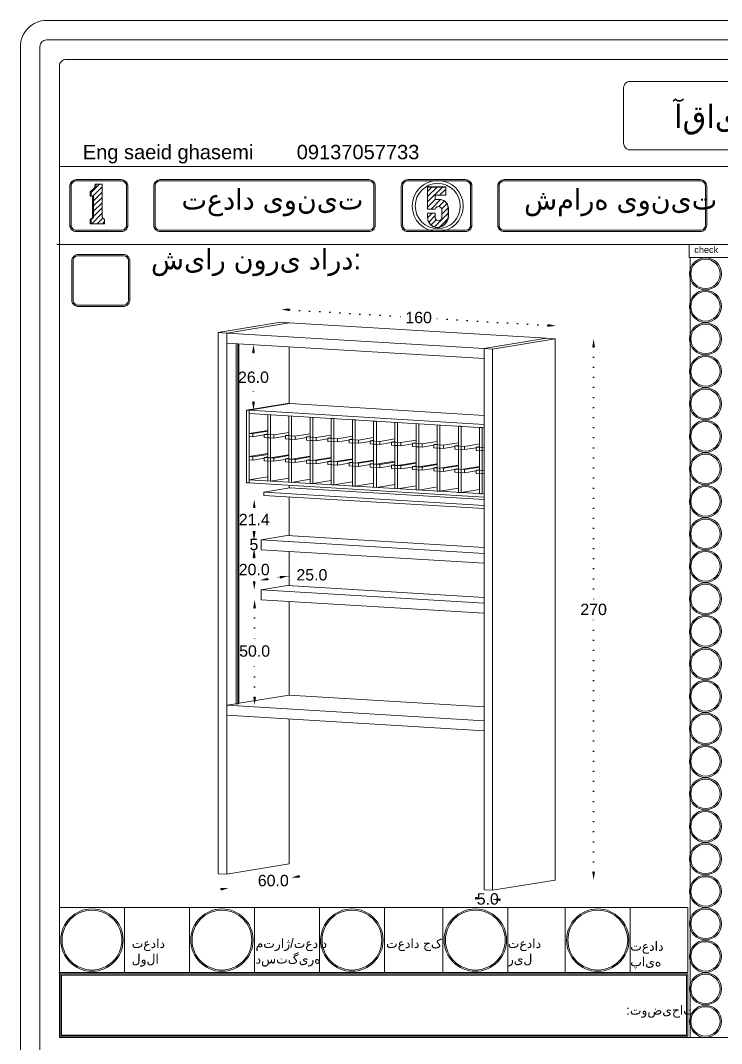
# Model space of a CAD drawing. Header units: inches. Extents: x -19 to 1866, y -551 to 977.
# Drawn here: x 1434.3 to 1650, y 469.2 to 784 of the extents above; entities that cross this region are included whole.
import ezdxf

# ---------------------------------------------------------------- set-up
doc = ezdxf.new("R2010")
doc.units = ezdxf.units.IN
doc.header["$MEASUREMENT"] = 0
doc.linetypes.add('ACAD_ISO07W100', pattern=[3, 0, -3])
doc.styles.get("Standard").update_dxf_attribs({"font": 'arial.ttf'})
doc.dimstyles.get("Standard").update_dxf_attribs({"dimtxt": 3.5, "dimasz": 2.5, "dimexe": 0.18, "dimexo": 0.0625, "dimgap": 0.09, "dimtad": 0, "dimtih": 1, "dimtoh": 1, "dimdec": 1, "dimzin": 0, "dimdsep": 46, "dimtxsty": 'Standard', "dimcen": 0.09, "dimse1": 1, "dimse2": 1, "dimadec": 0, "dimazin": 0, "dimtfac": 1, "dimtdec": 1, "dimtix": 1, "dimtofl": 0, "dimtmove": 0, "dimatfit": 3, "dimfxl": 1, "dimtolj": 1, "dimtzin": 0, "dimarcsym": 0})

# ---------------------------------------------------------------- blocks, each defined once
blk = doc.blocks.new('*D78')
at = {"color": 0, "linetype": 'ACAD_ISO07W100', "lineweight": -2, "transparency": 16777216}
for p, q in [((1610.67, 683.56), (1610.67, 604.68)), ((1610.67, 522.04), (1610.67, 600.92))]:
    blk.add_line(p, q, dxfattribs=at)
at = {"color": 0, "transparency": 16777216}
for points in [[(1610.25, 683.56), (1611.08, 683.56), (1610.67, 686.06)], [(1610.25, 522.04), (1611.08, 522.04), (1610.67, 519.54)]]:
    blk.add_solid(points, dxfattribs=at)
at = {"layer": 'Defpoints', "color": 0, "transparency": 16777216}
for p in [(1598.81, 686.06), (1610.67, 686.06), (1598.81, 519.54)]:
    blk.add_point(p, dxfattribs=at)
at = {"color": 0, "lineweight": 20, "transparency": 16777216, "insert": (1610.67, 602.8), "char_height": 3.5, "attachment_point": 5}
blk.add_mtext('\\A1;270', dxfattribs=at)
blk = doc.blocks.new('*D79')
at = {"color": 0, "linetype": 'ACAD_ISO07W100', "lineweight": -2, "transparency": 16777216}
for p, q in [((1517.08, 695), (1553.03, 692.83)), ((1596.55, 690.2), (1560.6, 692.37))]:
    blk.add_line(p, q, dxfattribs=at)
at = {"color": 0, "transparency": 16777216}
for points in [[(1517.1, 695.41), (1517.05, 694.58), (1514.58, 695.15)], [(1596.58, 690.62), (1596.53, 689.79), (1599.05, 690.05)]]:
    blk.add_solid(points, dxfattribs=at)
at = {"layer": 'Defpoints', "color": 0, "transparency": 16777216}
for p in [(1514.34, 691.15), (1599.05, 690.05), (1598.81, 686.06)]:
    blk.add_point(p, dxfattribs=at)
at = {"color": 0, "lineweight": 20, "transparency": 16777216, "insert": (1556.82, 692.6), "char_height": 3.5, "attachment_point": 5}
blk.add_mtext('\\A1;160', dxfattribs=at)
blk = doc.blocks.new('*D80')
at = {"color": 0, "linetype": 'ACAD_ISO07W100', "lineweight": -2, "transparency": 16777216}
for p, q in [((1520.14, 520.68), (1522.61, 521.09)), ((1495.98, 516.72), (1493.52, 516.32))]:
    blk.add_line(p, q, dxfattribs=at)
at = {"color": 0, "transparency": 16777216}
for points in [[(1520.07, 521.09), (1520.21, 520.27), (1517.67, 520.28)], [(1495.92, 517.13), (1496.05, 516.31), (1498.45, 517.13)]]:
    blk.add_solid(points, dxfattribs=at)
at = {"layer": 'Defpoints', "color": 0, "transparency": 16777216}
for p in [(1516.98, 524.48), (1497.76, 521.33), (1498.45, 517.13)]:
    blk.add_point(p, dxfattribs=at)
at = {"color": 0, "lineweight": 20, "transparency": 16777216, "insert": (1512.09, 519.36), "char_height": 3.5, "attachment_point": 5}
blk.add_mtext('\\A1;60.0', dxfattribs=at)
blk = doc.blocks.new('*D81')
at = {"color": 0, "linetype": 'ACAD_ISO07W100', "lineweight": -2, "transparency": 16777216}
for p, q in [((1506.12, 626.8), (1506.12, 629.3)), ((1506.12, 618.72), (1506.12, 616.22))]:
    blk.add_line(p, q, dxfattribs=at)
at = {"color": 0, "transparency": 16777216}
for points in [[(1505.7, 626.8), (1506.53, 626.8), (1506.12, 624.3)], [(1505.7, 618.72), (1506.53, 618.72), (1506.12, 621.22)]]:
    blk.add_solid(points, dxfattribs=at)
at = {"layer": 'Defpoints', "color": 0, "transparency": 16777216}
for p in [(1510.95, 624.3), (1506.12, 621.22), (1510.95, 621.22)]:
    blk.add_point(p, dxfattribs=at)
at = {"color": 0, "lineweight": 20, "transparency": 16777216, "insert": (1506.12, 622.76), "char_height": 3.5, "attachment_point": 5}
blk.add_mtext('\\A1;5', dxfattribs=at)
blk = doc.blocks.new('*D82')
at = {"color": 0, "linetype": 'ACAD_ISO07W100', "lineweight": -2, "transparency": 16777216}
for p, q in [((1506.34, 603.3), (1506.34, 591.87)), ((1506.34, 575.85), (1506.34, 588.12))]:
    blk.add_line(p, q, dxfattribs=at)
at = {"color": 0, "transparency": 16777216}
for points in [[(1505.93, 603.3), (1506.76, 603.3), (1506.34, 605.8)], [(1505.93, 575.85), (1506.76, 575.85), (1506.34, 573.35)]]:
    blk.add_solid(points, dxfattribs=at)
at = {"layer": 'Defpoints', "color": 0, "transparency": 16777216}
for p in [(1510.95, 605.8), (1506.34, 573.35), (1510.95, 573.35)]:
    blk.add_point(p, dxfattribs=at)
at = {"color": 0, "lineweight": 20, "transparency": 16777216, "insert": (1506.34, 589.99), "char_height": 3.5, "attachment_point": 5}
blk.add_mtext('\\A1;50.0', dxfattribs=at)
blk = doc.blocks.new('*D83')
at = {"color": 0, "linetype": 'ACAD_ISO07W100', "lineweight": -2, "transparency": 16777216}
for p, q in [((1506.23, 618.72), (1506.23, 616.93)), ((1506.23, 611.38), (1506.23, 613.17))]:
    blk.add_line(p, q, dxfattribs=at)
at = {"color": 0, "transparency": 16777216}
for points in [[(1505.81, 618.72), (1506.65, 618.72), (1506.23, 621.22)], [(1505.81, 611.38), (1506.65, 611.38), (1506.23, 608.88)]]:
    blk.add_solid(points, dxfattribs=at)
at = {"layer": 'Defpoints', "color": 0, "transparency": 16777216}
for p in [(1506.23, 621.22), (1510.95, 621.22), (1510.95, 608.88)]:
    blk.add_point(p, dxfattribs=at)
at = {"color": 0, "lineweight": 20, "transparency": 16777216, "insert": (1506.23, 615.05), "char_height": 3.5, "attachment_point": 5}
blk.add_mtext('\\A1;20.0', dxfattribs=at)
blk = doc.blocks.new('*D84')
at = {"color": 0, "linetype": 'ACAD_ISO07W100', "lineweight": -2, "transparency": 16777216}
for p, q in [((1506.23, 634.13), (1506.23, 632.31)), ((1506.23, 626.8), (1506.23, 628.62))]:
    blk.add_line(p, q, dxfattribs=at)
at = {"color": 0, "transparency": 16777216}
for points in [[(1505.81, 634.13), (1506.65, 634.13), (1506.23, 636.63)], [(1505.81, 626.8), (1506.65, 626.8), (1506.23, 624.3)]]:
    blk.add_solid(points, dxfattribs=at)
at = {"layer": 'Defpoints', "color": 0, "transparency": 16777216}
for p in [(1506.23, 636.63), (1510.95, 636.63), (1510.95, 624.3)]:
    blk.add_point(p, dxfattribs=at)
at = {"color": 0, "lineweight": 20, "transparency": 16777216, "insert": (1506.23, 630.47), "char_height": 3.5, "attachment_point": 5}
blk.add_mtext('\\A1;21.4', dxfattribs=at)
blk = doc.blocks.new('*D86')
at = {"color": 0, "linetype": 'ACAD_ISO07W100', "lineweight": -2, "transparency": 16777216}
for p, q in [((1510.38, 612.13), (1514.08, 612.67)), ((1516.55, 613.04), (1519.31, 613.44))]:
    blk.add_line(p, q, dxfattribs=at)
at = {"color": 0, "transparency": 16777216}
for points in [[(1510.32, 612.54), (1510.44, 611.71), (1507.9, 611.76)], [(1514.02, 613.08), (1514.14, 612.26), (1516.55, 613.04)]]:
    blk.add_solid(points, dxfattribs=at)
at = {"layer": 'Defpoints', "color": 0, "transparency": 16777216}
for p in [(1507.9, 611.76), (1508.33, 608.84), (1516.98, 610.11)]:
    blk.add_point(p, dxfattribs=at)
at = {"color": 0, "lineweight": 20, "transparency": 16777216, "insert": (1523.97, 613.44), "char_height": 3.5, "attachment_point": 5}
blk.add_mtext('\\A1;25.0', dxfattribs=at)
blk = doc.blocks.new('*D94')
at = {"color": 0, "linetype": 'ACAD_ISO07W100', "lineweight": -2, "transparency": 16777216}
for p, q in [((1574.29, 513.94), (1571.79, 514.09)), ((1581.92, 513.47), (1584.41, 513.32))]:
    blk.add_line(p, q, dxfattribs=at)
at = {"color": 0, "transparency": 16777216}
for points in [[(1574.31, 514.35), (1574.26, 513.52), (1576.78, 513.78)], [(1581.94, 513.89), (1581.89, 513.06), (1579.42, 513.63)]]:
    blk.add_solid(points, dxfattribs=at)
at = {"layer": 'Defpoints', "color": 0, "transparency": 16777216}
for p in [(1576.95, 516.55), (1579.59, 516.39), (1579.42, 513.63)]:
    blk.add_point(p, dxfattribs=at)
at = {"color": 0, "lineweight": 20, "transparency": 16777216, "insert": (1578.1, 513.7), "char_height": 3.5, "attachment_point": 5}
blk.add_mtext('\\A1;5.0', dxfattribs=at)
blk = doc.blocks.new('*D96')
at = {"color": 0, "linetype": 'ACAD_ISO07W100', "lineweight": -2, "transparency": 16777216}
for p, q in [((1505.99, 681.83), (1505.99, 676.11)), ((1505.99, 666.63), (1505.99, 672.35))]:
    blk.add_line(p, q, dxfattribs=at)
at = {"color": 0, "transparency": 16777216}
for points in [[(1505.58, 681.83), (1506.41, 681.83), (1505.99, 684.33)], [(1505.58, 666.63), (1506.41, 666.63), (1505.99, 664.13)]]:
    blk.add_solid(points, dxfattribs=at)
at = {"layer": 'Defpoints', "color": 0, "transparency": 16777216}
for p in [(1505.07, 684.33), (1505.99, 684.33), (1503.85, 664.13)]:
    blk.add_point(p, dxfattribs=at)
at = {"color": 0, "lineweight": 20, "transparency": 16777216, "insert": (1505.99, 674.23), "char_height": 3.5, "attachment_point": 5}
blk.add_mtext('\\A1;26.0', dxfattribs=at)

msp = doc.modelspace()

# ---------------------------------------------------------------- hatches: boundary and pattern name
at = {"lineweight": 20}
h = msp.add_hatch(dxfattribs=at)
h.set_pattern_fill('ANSI31', color=256, scale=9.218651)
h.set_pattern_definition([(45, (710.2183, 1272.6543), (-0.8148213, 0.8148213), [])])
h.paths.add_polyline_path([(1459.98, 722.9), (1459.89, 722.95), (1459.81, 723), (1459.73, 723.06), (1459.66, 723.13), (1459.6, 723.21), (1459.55, 723.3), (1459.51, 723.39), (1459.48, 723.49), (1459.46, 723.59), (1459.46, 723.69), (1459.46, 733.61), (1457.59, 733.61), (1457.57, 733.38), (1457.52, 733.15), (1457.45, 732.93), (1457.37, 732.71), (1457.26, 732.5), (1457.14, 732.3), (1457, 732.12), (1456.84, 731.94), (1456.67, 731.78), (1456.49, 731.63), (1456.3, 731.51), (1456.09, 731.39), (1456.09, 729.99), (1456.5, 729.99), (1456.81, 729.97), (1456.81, 723.73), (1456.79, 723.63), (1456.77, 723.53), (1456.74, 723.44), (1456.69, 723.35), (1456.64, 723.27), (1456.58, 723.2), (1456.52, 723.13), (1456.44, 723.06), (1456.36, 723.01), (1456.27, 722.96), (1456.18, 722.93), (1456.09, 722.9), (1456.09, 721.47), (1460.18, 721.47), (1460.18, 722.85), (1460.08, 722.87)])
h = msp.add_hatch(dxfattribs=at)
h.set_pattern_fill('ANSI31', color=256, scale=9.218651)
h.set_pattern_definition([(45, (884.7341, 1272.3212), (-0.8148213, 0.8148213), [])])
h.paths.add_polyline_path([(1565.28, 727.93), (1565.04, 728.18), (1564.78, 728.41), (1564.5, 728.59), (1564.19, 728.75), (1563.92, 728.84), (1563.61, 728.9), (1563.24, 728.93), (1561.88, 728.93), (1561.88, 730.24), (1565.17, 730.24), (1565.17, 732.76), (1559.57, 732.76), (1559.57, 726.01), (1561.88, 726.01), (1561.97, 726.21), (1562.1, 726.39), (1562.27, 726.54), (1562.46, 726.65), (1562.67, 726.72), (1562.91, 726.74), (1563.15, 726.72), (1563.37, 726.65), (1563.56, 726.54), (1563.72, 726.39), (1563.85, 726.21), (1563.95, 726), (1563.95, 723.42), (1563.91, 723.16), (1563.81, 722.91), (1563.65, 722.7), (1563.44, 722.54), (1563.19, 722.44), (1562.93, 722.41), (1562.67, 722.44), (1562.42, 722.54), (1562.19, 722.72), (1562.02, 722.95), (1561.92, 723.19), (1561.88, 723.45), (1561.88, 724.71), (1559.57, 724.71), (1559.57, 723.42), (1559.6, 723), (1559.68, 722.59), (1559.8, 722.24), (1559.99, 721.87), (1560.22, 721.53), (1560.5, 721.22), (1560.82, 720.96), (1561.16, 720.73), (1561.54, 720.56), (1561.93, 720.44), (1562.34, 720.37), (1562.76, 720.35), (1563.14, 720.43), (1563.52, 720.54), (1563.88, 720.7), (1564.23, 720.89), (1564.55, 721.12), (1564.84, 721.38), (1565.11, 721.67), (1565.34, 721.99), (1565.54, 722.33), (1565.7, 722.69), (1565.82, 723.07), (1565.9, 723.45), (1565.9, 726.01), (1565.9, 726.35), (1565.85, 726.69), (1565.77, 727.03), (1565.64, 727.35), (1565.48, 727.65)])

# ---------------------------------------------------------------- linework, layer by layer
for p, q in [((1446.28, 471.06), (1446.28, 770.02)), ((1854.28, 739.06), (1446.28, 739.06)), ((1446.28, 560.07), (1446.28, 739.06)), ((1465.32, 735.06), (1451.48, 735.06)), ((1541.48, 735.06), (1477.32, 735.06)), ((1571.19, 735.06), (1553.48, 735.06)), ((1643.48, 735.06), (1583.19, 735.06)), ((1449.48, 721.06), (1449.48, 733.06)), ((1456.09, 731.39), (1456.09, 729.99)), ((1467.32, 733.06), (1467.32, 721.06)), ((1475.32, 721.06), (1475.32, 733.06)), ((1543.48, 721.06), (1543.48, 733.06)), ((1551.48, 733.06), (1551.48, 721.06)), ((1565.17, 732.76), (1565.17, 730.24)), ((1573.19, 721.06), (1573.19, 733.06)), ((1581.19, 721.06), (1581.19, 733.06)), ((1645.48, 733.06), (1645.48, 721.06)), ((1561.92, 730.24), (1561.92, 728.95)), ((1559.57, 726.01), (1561.88, 726.01)), ((1562.93, 726.74), (1563.15, 726.72)), ((1563.15, 726.72), (1563.37, 726.65)), ((1563.37, 726.65), (1563.56, 726.54)), ((1563.56, 726.54), (1563.72, 726.39)), ((1563.72, 726.39), (1563.85, 726.21)), ((1563.85, 726.21), (1563.95, 726)), ((1563.95, 726), (1563.95, 723.42)), ((1456.09, 721.47), (1460.18, 721.47)), ((1562.42, 722.54), (1562.21, 722.7)), ((1562.67, 722.44), (1562.42, 722.54)), ((1562.93, 722.41), (1562.67, 722.44)), ((1563.19, 722.44), (1562.93, 722.41)), ((1563.44, 722.54), (1563.19, 722.44)), ((1563.65, 722.7), (1563.44, 722.54)), ((1563.81, 722.91), (1563.65, 722.7)), ((1563.91, 723.16), (1563.81, 722.91)), ((1563.95, 723.42), (1563.91, 723.16)), ((1451.48, 719.06), (1465.32, 719.06)), ((1541.48, 719.06), (1477.32, 719.06)), ((1553.48, 719.06), (1571.19, 719.06)), ((1643.48, 719.06), (1583.19, 719.06)), ((1445.48, 715.06), (1853.48, 715.06)), ((1640.08, 715.06), (1640.08, 711.06)), ((1640.08, 711.06), (1854.08, 711.06)), ((1640.35, 471.06), (1640.35, 711.06)), ((1446.28, 511.06), (1639.66, 511.06)), ((1466.28, 511.06), (1466.28, 491.06)), ((1486.28, 511.06), (1486.28, 491.06)), ((1506.28, 511.06), (1506.28, 491.06)), ((1526.28, 511.06), (1526.28, 491.06)), ((1546.28, 511.06), (1546.28, 491.06)), ((1564.27, 511.06), (1564.27, 491.06)), ((1584.27, 511.06), (1584.27, 491.06)), ((1601.95, 511.06), (1601.95, 491.06)), ((1621.95, 511.06), (1621.95, 491.06)), ((1639.66, 511.06), (1639.66, 491.06)), ((1446.08, 491.06), (1639.47, 491.06)), ((1446.28, 491.06), (1639.66, 491.06)), ((1639.48, 471.06), (1751.48, 471.06)), ((1639.48, 471.06), (1853.48, 471.06)), ((1640.08, 471.06), (1752.08, 471.06))]:
    msp.add_line(p, q, dxfattribs=at)
at = {"linetype": 'Continuous', "lineweight": 20, "extrusion": (2.22045e-16, 0.995044, 0.099433)}
for p, q in [((1514.34, 691.15), (1495.12, 688)), ((1497.76, 687.85), (1516.98, 690.99)), ((1516.98, 690.99), (1497.76, 687.85)), ((1514.34, 691.15), (1516.98, 690.99)), ((1596.17, 686.22), (1516.98, 690.99)), ((1497.76, 687.85), (1495.12, 688)), ((1495.12, 688), (1495.12, 521.49)), ((1497.76, 684.77), (1497.76, 687.85)), ((1576.95, 683.07), (1497.76, 687.85)), ((1497.76, 521.33), (1497.76, 687.85)), ((1576.95, 679.99), (1497.76, 684.77)), ((1500.65, 684.6), (1500.65, 573.78)), ((1501.17, 684.57), (1501.17, 573.75)), ((1501.49, 684.55), (1501.49, 573.81)), ((1516.98, 683.61), (1516.98, 666.14)), ((1596.17, 686.22), (1576.95, 683.07)), ((1596.17, 686.22), (1576.95, 683.07)), ((1598.81, 686.06), (1579.59, 682.91)), ((1596.17, 686.22), (1598.81, 686.06)), ((1598.81, 686.06), (1598.81, 519.54)), ((1576.95, 683.07), (1576.95, 679.99)), ((1579.59, 682.91), (1576.95, 683.07)), ((1576.95, 683.07), (1576.95, 516.55)), ((1579.59, 516.39), (1579.59, 682.91)), ((1516.34, 666.17), (1503.85, 664.13)), ((1517.19, 666.12), (1504.69, 664.08)), ((1504.69, 664.08), (1517.19, 666.12)), ((1517.19, 666.12), (1516.34, 666.17)), ((1576.95, 662.52), (1517.19, 666.12)), ((1503.85, 664.13), (1504.69, 664.08)), ((1503.85, 664.13), (1503.85, 641.76)), ((1504.69, 664.08), (1504.69, 663.09)), ((1504.69, 664.08), (1576.95, 659.72)), ((1504.69, 641.71), (1504.69, 664.08)), ((1576.95, 658.73), (1504.69, 663.09)), ((1511.21, 662.7), (1510.37, 662.75)), ((1510.37, 662.75), (1510.37, 649.48)), ((1511.21, 649.43), (1511.21, 662.7)), ((1517.73, 662.31), (1516.89, 662.36)), ((1516.89, 662.36), (1516.89, 649.09)), ((1517.73, 649.03), (1517.73, 662.31)), ((1524.25, 661.91), (1523.41, 661.96)), ((1523.41, 661.96), (1523.41, 648.69)), ((1524.25, 648.64), (1524.25, 661.91)), ((1530.77, 661.52), (1529.93, 661.57)), ((1529.93, 661.57), (1529.93, 648.3)), ((1530.77, 648.25), (1530.77, 661.52)), ((1537.29, 661.13), (1536.45, 661.18)), ((1536.45, 661.18), (1536.45, 647.91)), ((1537.29, 647.85), (1537.29, 661.13)), ((1543.81, 660.73), (1542.97, 660.78)), ((1542.97, 660.78), (1542.97, 647.51)), ((1543.81, 647.46), (1543.81, 660.73)), ((1550.33, 660.34), (1549.49, 660.39)), ((1549.49, 660.39), (1549.49, 647.12)), ((1550.33, 647.07), (1550.33, 660.34)), ((1556.85, 659.95), (1556.01, 660)), ((1556.01, 660), (1556.01, 646.73)), ((1556.85, 646.67), (1556.85, 659.95)), ((1563.37, 659.55), (1562.53, 659.6)), ((1562.53, 659.6), (1562.53, 646.33)), ((1563.37, 646.28), (1563.37, 659.55)), ((1569.89, 659.16), (1569.05, 659.21)), ((1569.05, 659.21), (1569.05, 645.94)), ((1569.89, 645.89), (1569.89, 659.16)), ((1576.41, 658.77), (1575.57, 658.82)), ((1575.57, 658.82), (1575.57, 645.54)), ((1576.41, 645.49), (1576.41, 658.77)), ((1510.37, 657.88), (1504.69, 656.95)), ((1504.69, 656.95), (1505.75, 656.89)), ((1504.69, 656.95), (1504.69, 655.97)), ((1505.75, 655.9), (1504.69, 655.97)), ((1505.75, 656.89), (1510.37, 657.64)), ((1505.75, 655.9), (1505.75, 656.89)), ((1509.31, 656.49), (1505.75, 655.9)), ((1510.37, 656.84), (1509.31, 656.67)), ((1509.31, 656.67), (1512.28, 656.49)), ((1509.31, 656.67), (1509.31, 655.69)), ((1512.28, 655.51), (1509.31, 655.69)), ((1511.21, 655.57), (1510.37, 655.62)), ((1510.37, 655.62), (1510.37, 642.35)), ((1511.21, 642.3), (1511.21, 655.57)), ((1512.28, 656.49), (1516.89, 657.25)), ((1512.28, 655.51), (1512.28, 656.49)), ((1515.83, 656.09), (1512.28, 655.51)), ((1516.89, 656.45), (1515.83, 656.28)), ((1515.83, 656.28), (1518.8, 656.1)), ((1515.83, 656.28), (1515.83, 655.29)), ((1518.8, 655.11), (1515.83, 655.29)), ((1517.73, 655.18), (1516.89, 655.23)), ((1516.89, 655.23), (1516.89, 641.96)), ((1517.73, 641.91), (1517.73, 655.18)), ((1518.8, 656.1), (1523.41, 656.85)), ((1518.8, 655.11), (1518.8, 656.1)), ((1522.35, 655.7), (1518.8, 655.11)), ((1523.41, 656.06), (1522.35, 655.88)), ((1522.35, 655.88), (1525.32, 655.7)), ((1522.35, 655.88), (1522.35, 654.9)), ((1525.32, 654.72), (1522.35, 654.9)), ((1524.25, 654.79), (1523.41, 654.84)), ((1523.41, 654.84), (1523.41, 641.56)), ((1524.25, 641.51), (1524.25, 654.79)), ((1525.32, 655.7), (1529.93, 656.46)), ((1525.32, 654.72), (1525.32, 655.7)), ((1528.87, 655.3), (1525.32, 654.72)), ((1529.93, 655.66), (1528.87, 655.49)), ((1528.87, 655.49), (1531.84, 655.31)), ((1528.87, 655.49), (1528.87, 654.51)), ((1531.84, 655.31), (1536.45, 656.07)), ((1531.84, 654.33), (1531.84, 655.31)), ((1535.39, 654.91), (1531.84, 654.33)), ((1536.45, 655.27), (1535.39, 655.1)), ((1535.39, 655.1), (1538.35, 654.92)), ((1535.39, 655.1), (1535.39, 654.11)), ((1538.35, 654.92), (1542.97, 655.67)), ((1538.35, 653.93), (1538.35, 654.92)), ((1542.97, 654.88), (1541.91, 654.7)), ((1544.87, 654.52), (1549.49, 655.28)), ((1551.39, 654.13), (1556.01, 654.89)), ((1531.84, 654.33), (1528.87, 654.51)), ((1530.77, 654.39), (1529.93, 654.44)), ((1529.93, 654.44), (1529.93, 641.17)), ((1530.77, 641.12), (1530.77, 654.39)), ((1538.35, 653.93), (1535.39, 654.11)), ((1537.29, 654), (1536.45, 654.05)), ((1536.45, 654.05), (1536.45, 640.78)), ((1537.29, 640.73), (1537.29, 654)), ((1541.91, 654.52), (1538.35, 653.93)), ((1541.91, 654.7), (1544.87, 654.52)), ((1541.91, 654.7), (1541.91, 653.72)), ((1544.87, 653.54), (1541.91, 653.72)), ((1543.81, 653.61), (1542.97, 653.66)), ((1542.97, 653.66), (1542.97, 640.38)), ((1543.81, 640.33), (1543.81, 653.61)), ((1544.87, 653.54), (1544.87, 654.52)), ((1548.43, 654.12), (1544.87, 653.54)), ((1549.49, 654.48), (1548.43, 654.31)), ((1548.43, 654.31), (1551.39, 654.13)), ((1548.43, 654.31), (1548.43, 653.33)), ((1551.39, 653.15), (1548.43, 653.33)), ((1550.33, 653.21), (1549.49, 653.26)), ((1549.49, 653.26), (1549.49, 639.99)), ((1550.33, 639.94), (1550.33, 653.21)), ((1551.39, 653.15), (1551.39, 654.13)), ((1554.95, 653.73), (1551.39, 653.15)), ((1556.01, 654.09), (1554.95, 653.92)), ((1554.95, 653.92), (1557.91, 653.74)), ((1554.95, 653.92), (1554.95, 652.93)), ((1557.91, 652.75), (1554.95, 652.93)), ((1556.85, 652.82), (1556.01, 652.87)), ((1556.01, 652.87), (1556.01, 639.6)), ((1556.85, 639.55), (1556.85, 652.82)), ((1557.91, 653.74), (1562.53, 654.49)), ((1557.91, 652.75), (1557.91, 653.74)), ((1561.47, 653.34), (1557.91, 652.75)), ((1562.53, 653.7), (1561.47, 653.52)), ((1561.47, 653.52), (1564.43, 653.34)), ((1561.47, 653.52), (1561.47, 652.54)), ((1564.43, 652.36), (1561.47, 652.54)), ((1563.37, 652.43), (1562.53, 652.48)), ((1562.53, 652.48), (1562.53, 639.2)), ((1563.37, 639.15), (1563.37, 652.43)), ((1564.43, 653.34), (1569.05, 654.1)), ((1564.43, 652.36), (1564.43, 653.34)), ((1567.99, 652.94), (1564.43, 652.36)), ((1569.05, 653.3), (1567.99, 653.13)), ((1567.99, 653.13), (1570.95, 652.95)), ((1567.99, 653.13), (1567.99, 652.15)), ((1570.95, 651.97), (1567.99, 652.15)), ((1569.89, 652.03), (1569.05, 652.08)), ((1569.05, 652.08), (1569.05, 638.81)), ((1569.89, 638.76), (1569.89, 652.03)), ((1570.95, 652.95), (1575.57, 653.71)), ((1570.95, 651.97), (1570.95, 652.95)), ((1574.51, 652.55), (1570.95, 651.97)), ((1575.57, 652.91), (1574.51, 652.74)), ((1574.51, 652.74), (1576.95, 652.59)), ((1574.51, 652.74), (1574.51, 651.75)), ((1576.95, 651.61), (1574.51, 651.75)), ((1576.41, 651.64), (1575.57, 651.69)), ((1575.57, 651.69), (1575.57, 638.42)), ((1576.41, 638.37), (1576.41, 651.64)), ((1510.37, 650.75), (1504.69, 649.82)), ((1504.69, 649.82), (1505.75, 649.76)), ((1504.69, 649.82), (1504.69, 648.84)), ((1505.75, 648.77), (1504.69, 648.84)), ((1505.75, 649.76), (1510.37, 650.51)), ((1505.75, 648.77), (1505.75, 649.76)), ((1509.31, 649.36), (1505.75, 648.77)), ((1510.37, 649.72), (1509.31, 649.54)), ((1509.31, 649.54), (1512.28, 649.36)), ((1509.31, 649.54), (1509.31, 648.56)), ((1512.28, 648.38), (1509.31, 648.56)), ((1510.37, 649.48), (1511.21, 649.43)), ((1516.89, 650.36), (1511.21, 649.43)), ((1512.28, 649.36), (1516.89, 650.12)), ((1512.28, 648.38), (1512.28, 649.36)), ((1515.83, 648.96), (1512.28, 648.38)), ((1516.89, 649.32), (1515.83, 649.15)), ((1515.83, 649.15), (1518.8, 648.97)), ((1515.83, 649.15), (1515.83, 648.17)), ((1516.89, 649.09), (1517.73, 649.03)), ((1523.41, 649.96), (1517.73, 649.03)), ((1518.8, 648.97), (1523.41, 649.73)), ((1518.8, 647.99), (1518.8, 648.97)), ((1522.35, 648.57), (1518.8, 647.99)), ((1523.41, 648.93), (1522.35, 648.76)), ((1522.35, 648.76), (1525.32, 648.58)), ((1522.35, 648.76), (1522.35, 647.77)), ((1523.41, 648.69), (1524.25, 648.64)), ((1529.93, 649.57), (1524.25, 648.64)), ((1525.32, 648.58), (1529.93, 649.33)), ((1525.32, 647.59), (1525.32, 648.58)), ((1529.93, 648.54), (1528.87, 648.36)), ((1536.45, 649.18), (1530.77, 648.25)), ((1531.84, 648.18), (1536.45, 648.94)), ((1542.97, 648.78), (1537.29, 647.85)), ((1538.35, 647.79), (1542.97, 648.55)), ((1518.8, 647.99), (1515.83, 648.17)), ((1525.32, 647.59), (1522.35, 647.77)), ((1528.87, 648.18), (1525.32, 647.59)), ((1528.87, 648.36), (1531.84, 648.18)), ((1528.87, 648.36), (1528.87, 647.38)), ((1531.84, 647.2), (1528.87, 647.38)), ((1529.93, 648.3), (1530.77, 648.25)), ((1531.84, 647.2), (1531.84, 648.18)), ((1535.39, 647.78), (1531.84, 647.2)), ((1536.45, 648.14), (1535.39, 647.97)), ((1535.39, 647.97), (1538.35, 647.79)), ((1535.39, 647.97), (1535.39, 646.99)), ((1538.35, 646.81), (1535.39, 646.99)), ((1536.45, 647.91), (1537.29, 647.85)), ((1538.35, 646.81), (1538.35, 647.79)), ((1541.91, 647.39), (1538.35, 646.81)), ((1542.97, 647.75), (1541.91, 647.58)), ((1541.91, 647.58), (1544.87, 647.4)), ((1541.91, 647.58), (1541.91, 646.59)), ((1544.87, 646.41), (1541.91, 646.59)), ((1542.97, 647.51), (1543.81, 647.46)), ((1549.49, 648.39), (1543.81, 647.46)), ((1544.87, 647.4), (1549.49, 648.15)), ((1544.87, 646.41), (1544.87, 647.4)), ((1548.43, 647), (1544.87, 646.41)), ((1549.49, 647.36), (1548.43, 647.18)), ((1548.43, 647.18), (1551.39, 647)), ((1548.43, 647.18), (1548.43, 646.2)), ((1551.39, 646.02), (1548.43, 646.2)), ((1549.49, 647.12), (1550.33, 647.07)), ((1556.01, 648), (1550.33, 647.07)), ((1551.39, 647), (1556.01, 647.76)), ((1551.39, 646.02), (1551.39, 647)), ((1554.95, 646.6), (1551.39, 646.02)), ((1556.01, 646.96), (1554.95, 646.79)), ((1554.95, 646.79), (1557.91, 646.61)), ((1554.95, 646.79), (1554.95, 645.81)), ((1557.91, 645.63), (1554.95, 645.81)), ((1556.01, 646.73), (1556.85, 646.67)), ((1562.53, 647.6), (1556.85, 646.67)), ((1557.91, 646.61), (1562.53, 647.37)), ((1557.91, 645.63), (1557.91, 646.61)), ((1561.47, 646.21), (1557.91, 645.63)), ((1562.53, 646.57), (1561.47, 646.4)), ((1561.47, 646.4), (1564.43, 646.22)), ((1561.47, 646.4), (1561.47, 645.41)), ((1564.43, 645.23), (1561.47, 645.41)), ((1562.53, 646.33), (1563.37, 646.28)), ((1569.05, 647.21), (1563.37, 646.28)), ((1564.43, 646.22), (1569.05, 646.97)), ((1564.43, 645.23), (1564.43, 646.22)), ((1567.99, 645.82), (1564.43, 645.23)), ((1569.05, 646.18), (1567.99, 646)), ((1567.99, 646), (1570.95, 645.82)), ((1567.99, 646), (1567.99, 645.02)), ((1569.05, 645.94), (1569.89, 645.89)), ((1575.57, 646.82), (1569.89, 645.89)), ((1570.95, 645.82), (1575.57, 646.58)), ((1570.95, 644.84), (1570.95, 645.82)), ((1574.51, 645.42), (1570.95, 644.84)), ((1575.57, 645.78), (1574.51, 645.61)), ((1574.51, 645.61), (1576.95, 645.46)), ((1574.51, 645.61), (1574.51, 644.63)), ((1575.57, 645.54), (1576.41, 645.49)), ((1576.95, 645.58), (1576.41, 645.49)), ((1510.37, 643.62), (1504.69, 642.69)), ((1504.69, 642.69), (1504.69, 641.71)), ((1504.69, 642.69), (1576.95, 638.33)), ((1510.37, 642.35), (1511.21, 642.3)), ((1516.89, 643.23), (1511.21, 642.3)), ((1523.41, 642.84), (1517.73, 641.91)), ((1529.93, 642.44), (1524.25, 641.51)), ((1570.95, 644.84), (1567.99, 645.02)), ((1576.95, 644.48), (1574.51, 644.63)), ((1503.85, 641.76), (1504.69, 641.71)), ((1576.95, 637.35), (1504.69, 641.71)), ((1517.19, 640.19), (1509.18, 638.88)), ((1516.89, 641.96), (1517.73, 641.91)), ((1516.98, 640.97), (1516.98, 640.16)), ((1576.95, 636.58), (1517.19, 640.19)), ((1523.41, 641.56), (1524.25, 641.51)), ((1529.93, 641.17), (1530.77, 641.12)), ((1536.45, 642.05), (1530.77, 641.12)), ((1536.45, 640.78), (1537.29, 640.73)), ((1542.97, 641.66), (1537.29, 640.73)), ((1542.97, 640.38), (1543.81, 640.33)), ((1549.49, 641.26), (1543.81, 640.33)), ((1549.49, 639.99), (1550.33, 639.94)), ((1556.01, 640.87), (1550.33, 639.94)), ((1556.01, 639.6), (1556.85, 639.55)), ((1562.53, 640.48), (1556.85, 639.55)), ((1562.53, 639.2), (1563.37, 639.15)), ((1569.05, 640.08), (1563.37, 639.15)), ((1575.57, 639.69), (1569.89, 638.76)), ((1509.18, 638.88), (1576.95, 634.79)), ((1509.18, 637.9), (1509.18, 638.88)), ((1576.95, 633.81), (1509.18, 637.9)), ((1516.98, 637.42), (1516.98, 625.47)), ((1569.05, 638.81), (1569.89, 638.76)), ((1575.57, 638.42), (1576.41, 638.37)), ((1576.95, 638.45), (1576.41, 638.37)), ((1508.33, 624.2), (1516.34, 625.51)), ((1576.95, 620.06), (1508.33, 624.2)), ((1508.33, 624.2), (1508.33, 621.13)), ((1576.95, 621.86), (1516.34, 625.51)), ((1508.33, 621.13), (1576.95, 616.99)), ((1516.98, 620.61), (1516.98, 610.11)), ((1508.33, 608.84), (1516.34, 610.15)), ((1576.95, 604.7), (1508.33, 608.84)), ((1508.33, 608.84), (1508.33, 605.77)), ((1576.95, 606.49), (1516.34, 610.15)), ((1508.33, 605.77), (1576.95, 601.63)), ((1516.98, 605.24), (1516.98, 576.46)), ((1516.98, 576.46), (1501.49, 573.92)), ((1576.95, 572.84), (1516.98, 576.46)), ((1500.65, 573.78), (1497.76, 573.31)), ((1576.95, 568.53), (1497.76, 573.31)), ((1497.76, 573.31), (1497.76, 570.24)), ((1501.17, 573.75), (1500.65, 573.78)), ((1501.49, 573.81), (1501.17, 573.75)), ((1497.76, 570.24), (1576.95, 565.46)), ((1516.98, 569.08), (1516.98, 524.48)), ((1576.95, 565.46), (1576.95, 568.53)), ((1497.76, 521.33), (1516.98, 524.48)), ((1495.12, 521.49), (1497.76, 521.33)), ((1579.59, 516.39), (1598.81, 519.54)), ((1576.95, 516.55), (1579.59, 516.39))]:
    msp.add_line(p, q, dxfattribs=at)
at = {"linetype": 'Continuous', "lineweight": 20, "extrusion": (1.11022e-16, 0.963629, 0.267244)}
msp.add_line((1598.81, 519.54), (1598.81, 686.06), dxfattribs=at)
at = {"lineweight": 20}
for points in [[(1442.28, 178.02), (1858.28, 178.02, 0.414214), (1866.28, 186.02), (1866.28, 776.02, 0.414214), (1858.28, 784.02), (1442.28, 784.02, 0.414214), (1434.28, 776.02), (1434.28, 186.02, 0.414214)], [(1442.28, 184.02), (1858.28, 184.02, 0.414214), (1860.28, 186.02), (1860.28, 776.02, 0.414214), (1858.28, 778.02), (1442.28, 778.02, 0.414214), (1440.28, 776.02), (1440.28, 186.02, 0.414214)], [(1725.13, 763.27, 0.414214), (1723.13, 765.27), (1621.89, 765.27, 0.414214), (1619.89, 763.27), (1619.89, 746.23, 0.414214), (1621.89, 744.23), (1723.13, 744.23, 0.414214), (1725.13, 746.23)], [(1467.32, 733.06, 0.414214), (1465.32, 735.06), (1451.48, 735.06, 0.414214), (1449.48, 733.06), (1449.48, 721.06, 0.414214), (1451.48, 719.06), (1465.32, 719.06, 0.414214), (1467.32, 721.06)], [(1466.92, 733.06, 0.414214), (1465.32, 734.66), (1451.48, 734.66, 0.414214), (1449.88, 733.06), (1449.88, 721.06, 0.414214), (1451.48, 719.46), (1465.32, 719.46, 0.414214), (1466.92, 721.06)], [(1543.48, 733.06, 0.414214), (1541.48, 735.06), (1477.32, 735.06, 0.414214), (1475.32, 733.06), (1475.32, 721.06, 0.414214), (1477.32, 719.06), (1541.48, 719.06, 0.414214), (1543.48, 721.06)], [(1543.08, 733.06, 0.414214), (1541.48, 734.66), (1477.32, 734.66, 0.414214), (1475.72, 733.06), (1475.72, 721.06, 0.414214), (1477.32, 719.46), (1541.48, 719.46, 0.414214), (1543.08, 721.06)], [(1573.19, 733.06, 0.414214), (1571.19, 735.06), (1553.48, 735.06, 0.414214), (1551.48, 733.06), (1551.48, 721.06, 0.414214), (1553.48, 719.06), (1571.19, 719.06, 0.414214), (1573.19, 721.06)], [(1572.79, 733.06, 0.414214), (1571.19, 734.66), (1553.48, 734.66, 0.414214), (1551.88, 733.06), (1551.88, 721.06, 0.414214), (1553.48, 719.46), (1571.19, 719.46, 0.414214), (1572.79, 721.06)], [(1645.48, 733.06, 0.414214), (1643.48, 735.06), (1583.19, 735.06, 0.414214), (1581.19, 733.06), (1581.19, 721.06, 0.414214), (1583.19, 719.06), (1643.48, 719.06, 0.414214), (1645.48, 721.06)], [(1645.08, 733.06, 0.414214), (1643.48, 734.66), (1583.19, 734.66, 0.414214), (1581.59, 733.06), (1581.59, 721.06, 0.414214), (1583.19, 719.46), (1643.48, 719.46, 0.414214), (1645.08, 721.06)], [(1467.93, 710.02, 0.414214), (1465.93, 712.02), (1452.08, 712.02, 0.414214), (1450.08, 710.02), (1450.08, 698.02, 0.414214), (1452.08, 696.02), (1465.93, 696.02, 0.414214), (1467.93, 698.02)], [(1467.93, 710.02, 0.414214), (1465.93, 712.02), (1452.08, 712.02, 0.414214), (1450.08, 710.02), (1450.08, 698.02, 0.414214), (1452.08, 696.02), (1465.93, 696.02, 0.414214), (1467.93, 698.02)], [(1467.53, 710.02, 0.414214), (1465.93, 711.62), (1452.08, 711.62, 0.414214), (1450.48, 710.02), (1450.48, 698.02, 0.414214), (1452.08, 696.42), (1465.93, 696.42, 0.414214), (1467.53, 698.02)], [(1467.53, 710.02, 0.414214), (1465.93, 711.62), (1452.08, 711.62, 0.414214), (1450.48, 710.02), (1450.48, 698.02, 0.414214), (1452.08, 696.42), (1465.93, 696.42, 0.414214), (1467.53, 698.02)]]:
    msp.add_lwpolyline(points, format="xyb", close=True, dxfattribs=at)
for points in [[(1854.28, 572), (1854.28, 770.02, 0.414214), (1852.28, 772.02), (1448.28, 772.02, 0.414214), (1446.28, 770.02), (1446.28, 572)], [(1725.13, 763.27, 0.414214), (1723.13, 765.27), (1621.89, 765.27, 0.414214), (1619.89, 763.27), (1619.89, 746.23, 0.414214), (1621.89, 744.23), (1723.13, 744.23, 0.414214), (1725.13, 746.23), (1725.13, 763.27)]]:
    msp.add_lwpolyline(points, format="xyb", dxfattribs=at)
for points in [[(1455.78, 721.41), (1460.18, 721.41), (1460.18, 721.47), (1460.18, 722.85), (1460.08, 722.87), (1459.98, 722.9), (1459.89, 722.95), (1459.81, 723), (1459.73, 723.06), (1459.66, 723.13), (1459.6, 723.21), (1459.55, 723.3), (1459.51, 723.39), (1459.48, 723.49), (1459.46, 723.59), (1459.46, 723.69), (1459.46, 733.61), (1459.46, 733.67), (1457.29, 733.67), (1457.27, 733.44), (1457.22, 733.2), (1457.15, 732.98), (1457.06, 732.76), (1456.96, 732.55), (1456.83, 732.35), (1456.69, 732.16), (1456.54, 731.98), (1456.36, 731.82), (1456.18, 731.67), (1455.98, 731.54), (1455.78, 731.43), (1455.78, 729.99), (1456.09, 729.99), (1456.5, 729.99), (1456.5, 723.69), (1456.48, 723.59), (1456.46, 723.49), (1456.43, 723.4), (1456.38, 723.31), (1456.33, 723.23), (1456.27, 723.15), (1456.2, 723.08), (1456.13, 723.02), (1456.05, 722.96), (1455.96, 722.92), (1455.87, 722.88), (1455.78, 722.85), (1455.78, 721.41), (1456.09, 721.47), (1456.09, 722.9), (1456.18, 722.93), (1456.27, 722.96), (1456.36, 723.01), (1456.44, 723.06), (1456.52, 723.13), (1456.58, 723.2), (1456.64, 723.27), (1456.69, 723.35), (1456.74, 723.44), (1456.77, 723.53), (1456.79, 723.63), (1456.81, 723.73), (1456.81, 729.97), (1456.5, 729.99)], [(1455.78, 731.43), (1456.09, 731.39), (1456.3, 731.51), (1456.49, 731.63), (1456.67, 731.78), (1456.84, 731.94), (1457, 732.12), (1457.14, 732.3), (1457.26, 732.5), (1457.37, 732.71), (1457.45, 732.93), (1457.52, 733.15), (1457.57, 733.38), (1457.59, 733.61)], [(1457.29, 733.67), (1457.59, 733.61), (1459.46, 733.61)], [(1565.24, 732.82), (1559.57, 732.82), (1559.57, 732.76)], [(1561.92, 726), (1559.57, 726), (1559.57, 726.01), (1559.57, 732.76), (1565.17, 732.76), (1565.24, 732.82), (1565.24, 730.24), (1565.17, 730.24), (1561.92, 730.24), (1561.88, 730.21), (1561.88, 728.93), (1561.92, 728.95), (1563.29, 728.95), (1563.66, 728.93), (1563.97, 728.86), (1564.24, 728.77), (1564.56, 728.61), (1564.85, 728.42), (1565.11, 728.2), (1565.35, 727.94), (1565.55, 727.66)], [(1559.68, 722.59), (1559.8, 722.24), (1559.82, 722.2), (1560, 721.83), (1560.24, 721.48), (1560.52, 721.17), (1560.84, 720.9), (1561.19, 720.67), (1561.57, 720.5), (1561.97, 720.37), (1562.38, 720.3), (1562.8, 720.29), (1563.19, 720.37), (1563.57, 720.48), (1563.94, 720.64), (1564.28, 720.84), (1564.61, 721.07), (1564.91, 721.33), (1565.17, 721.62), (1565.41, 721.95), (1565.61, 722.29), (1565.77, 722.65), (1565.89, 723.03), (1565.97, 723.42), (1565.97, 726), (1565.97, 726.35), (1565.93, 726.69), (1565.84, 727.03), (1565.71, 727.35), (1565.55, 727.66)], [(1561.88, 728.93), (1563.24, 728.93), (1563.61, 728.9), (1563.92, 728.84), (1564.19, 728.75), (1564.5, 728.59), (1564.78, 728.41), (1565.04, 728.18), (1565.28, 727.93), (1565.48, 727.65), (1565.64, 727.35), (1565.77, 727.03), (1565.85, 726.69), (1565.9, 726.35), (1565.9, 726.01), (1565.9, 723.45), (1565.82, 723.07), (1565.7, 722.69), (1565.54, 722.33), (1565.34, 721.99), (1565.11, 721.67), (1564.84, 721.38), (1564.55, 721.12), (1564.23, 720.89), (1563.88, 720.7), (1563.52, 720.54), (1563.14, 720.43), (1562.76, 720.35), (1562.34, 720.37), (1561.93, 720.44), (1561.54, 720.56), (1561.16, 720.73), (1560.82, 720.96), (1560.5, 721.22), (1560.22, 721.53), (1559.99, 721.87), (1559.8, 722.24)], [(1562.05, 722.91), (1561.95, 723.16), (1561.92, 723.42), (1561.92, 724.71), (1561.88, 724.71), (1559.57, 724.71), (1559.57, 723.42), (1559.6, 723), (1559.68, 722.59)], [(1562.05, 722.91), (1562.21, 722.7), (1562.18, 722.74), (1562.02, 722.95), (1561.92, 723.19), (1561.88, 723.45), (1561.88, 724.71)]]:
    msp.add_lwpolyline(points, dxfattribs=at)
for points in [[(1561.92, 726), (1562.01, 726.21), (1562.14, 726.39), (1562.3, 726.54), (1562.5, 726.65), (1562.71, 726.72), (1562.93, 726.74), (1562.89, 726.74), (1562.67, 726.72), (1562.46, 726.65), (1562.27, 726.54), (1562.1, 726.39), (1561.97, 726.21), (1561.88, 726.01)], [(1446.28, 715.06), (1854.28, 715.06), (1854.28, 471.06), (1446.28, 471.06)], [(1640.08, 471.06), (1446.28, 471.06), (1446.28, 715.06), (1854.08, 715.06), (1854.08, 471.06)], [(1639.68, 490.66), (1446.48, 490.66), (1446.48, 471.46), (1639.68, 471.46)], [(1639.28, 490.26), (1446.88, 490.26), (1446.88, 471.86), (1639.28, 471.86)]]:
    msp.add_lwpolyline(points, close=True, dxfattribs=at)
for centre, radius in [((1562.71, 726.92), 7.86), ((1562.71, 726.92), 6.94), ((1645.08, 706.06), 4.92), ((1645.08, 706.06), 4.52), ((1645.08, 696.06), 4.92), ((1645.08, 696.06), 4.52), ((1645.08, 686.06), 4.92), ((1645.08, 686.06), 4.52), ((1645.08, 676.06), 4.92), ((1645.08, 676.06), 4.52), ((1645.08, 666.06), 4.92), ((1645.08, 666.06), 4.52), ((1645.08, 656.06), 4.92), ((1645.08, 656.06), 4.52), ((1645.08, 646.06), 4.92), ((1645.08, 646.06), 4.52), ((1645.08, 636.06), 4.92), ((1645.08, 636.06), 4.52), ((1645.08, 626.06), 4.92), ((1645.08, 626.06), 4.52), ((1645.08, 616.06), 4.92), ((1645.08, 616.06), 4.52), ((1645.08, 606.06), 4.92), ((1645.08, 606.06), 4.52), ((1645.08, 596.06), 4.92), ((1645.08, 596.06), 4.52), ((1645.08, 586.06), 4.92), ((1645.08, 586.06), 4.52), ((1645.08, 576.06), 4.92), ((1645.08, 576.06), 4.52), ((1645.08, 566.06), 4.92), ((1645.08, 566.06), 4.52), ((1645.08, 556.06), 4.92), ((1645.08, 556.06), 4.52), ((1645.08, 546.06), 4.92), ((1645.08, 546.06), 4.52), ((1645.08, 536.06), 4.92), ((1645.08, 536.06), 4.52), ((1645.08, 526.06), 4.92), ((1645.08, 526.06), 4.52), ((1645.08, 516.06), 4.92), ((1645.08, 516.06), 4.52), ((1456.28, 501.06), 9.6), ((1456.28, 501.06), 9.2), ((1496.28, 501.06), 9.6), ((1496.28, 501.06), 9.2), ((1536.28, 501.06), 9.6), ((1536.28, 501.06), 9.2), ((1574.27, 501.06), 9.6), ((1574.27, 501.06), 9.2), ((1611.95, 501.06), 9.6), ((1611.95, 501.06), 9.2), ((1645.08, 506.06), 4.92), ((1645.08, 506.06), 4.52), ((1645.08, 496.06), 4.92), ((1645.08, 496.06), 4.52), ((1645.08, 486.06), 4.92), ((1645.08, 486.06), 4.52), ((1645.08, 476.06), 4.92), ((1645.08, 476.06), 4.52)]:
    msp.add_circle(centre, radius, dxfattribs=at)
for centre, start, end in [((1451.48, 733.06), 90, 180), ((1465.32, 733.06), 0, 90), ((1477.32, 733.06), 90, 180), ((1541.48, 733.06), 0, 90), ((1553.48, 733.06), 90, 180), ((1571.19, 733.06), 0, 90), ((1583.19, 733.06), 90, 180), ((1643.48, 733.06), 0, 90), ((1451.48, 721.06), 180, 270), ((1465.32, 721.06), 270, 0), ((1477.32, 721.06), 180, 270), ((1541.48, 721.06), 270, 0), ((1553.48, 721.06), 180, 270), ((1571.19, 721.06), 270, 0), ((1583.19, 721.06), 180, 270), ((1643.48, 721.06), 270, 0)]:
    msp.add_arc(centre, 2, start, end, dxfattribs=at)

# ---------------------------------------------------------------- texts
at = {"lineweight": 20, "attachment_point": 1}
for s, width, gutter_width, insert, char_height in [('آقای بابایی', 61.9241, 323.85, (1635.43, 758.1), 7.1441), ('{\\fArial|b0|i0|c178|p34;Eng saeid ghasemi}', 79.2452, 164.79, (1453.45, 745.75), 4.4179), ('{\\fArial|b0|i0|c178|p34;09137057733 }', 65.4498, 164.79, (1519.29, 745.75), 4.4179), ('{\\fArial|b0|i0|c178|p34;تعداد یونیت}', 65.4498, 164.79, (1483.86, 732.17), 6.3113), ('{\\fArial|b0|i0|c178|p34;شماره یونیت}', 65.4498, 164.79, (1589.28, 732.17), 6.3113), ('{\\fArial|b0|i0|c178|p34;check}', 65.4498, 164.79, (1641.66, 714.48), 2.0101), ('{\\fArial|b0|i0|c178|p34;شیار نوری دارد:}', 65.4498, 164.79, (1474.46, 713.76), 6.3113), ('تعداد لولا', 17.7752, 164.79, (1468.51, 501.51), 2.872), ('متراژ/تعداد\\Pدستگیره', 19.6171, 164.79, (1506.66, 501.51), 2.8716), ('تعداد جک', 17.466, 164.79, (1546.81, 501.51), 2.872), ('تعداد ریل', 17.6808, 164.79, (1584.27, 501.51), 2.872), ('تعداد پایه', 17.7105, 164.79, (1621.95, 500.67), 2.872), (':توضیحات', 65.4498, 164.79, (1620.72, 480.98), 2.872)]:
    msp.add_mtext_dynamic_manual_height_columns(s, width=width, gutter_width=gutter_width, heights=[0], dxfattribs=dict(at, insert=insert, char_height=char_height))

# ---------------------------------------------------------------- dimensions: what is measured, and where the dimension line sits
at = {"lineweight": 20}
for p1, p2, distance, text, picture, middle in [((1514.34, 691.15), (1598.81, 686.06), 4, '160', '*D79', (1556.82, 692.6)), ((1510.95, 624.3), (1510.95, 636.63), 4.72, '21.4', '*D84', (1506.23, 630.47)), ((1510.95, 624.3), (1510.95, 621.22), -4.84, '5', '*D81', (1506.12, 622.76)), ((1510.95, 608.88), (1510.95, 621.22), 4.72, '20.0', '*D83', (1506.23, 615.05)), ((1576.95, 516.55), (1579.59, 516.39), -2.77, '5.0', '*D94', (1578.1, 513.7))]:
    dim = msp.add_aligned_dim(p1=p1, p2=p2, distance=distance, text=text, dimstyle='Standard', dxfattribs=at)
    dim.commit()
    dim.dimension.update_dxf_attribs({"geometry": picture, "text_midpoint": middle})
for base, p1, p2, angle, text, picture, middle in [((1505.99, 684.33), (1503.85, 664.13), (1505.07, 684.33), 90, '26.0', '*D96', (1505.99, 674.23)), ((1610.67, 686.06), (1598.81, 519.54), (1598.81, 686.06), 270, '270', '*D78', (1610.67, 602.8))]:
    dim = msp.add_linear_dim(base=base, p1=p1, p2=p2, angle=angle, text=text, dimstyle='Standard', dxfattribs=at)
    dim.commit()
    dim.dimension.update_dxf_attribs({"geometry": picture, "text_midpoint": middle})
for base, p1, p2, angle, text, picture, middle in [((1507.9, 611.76), (1516.98, 610.11), (1508.33, 608.84), 188.3768, '25.0', '*D86', (1523.97, 613.44)), ((1506.34, 573.35), (1510.95, 605.8), (1510.95, 573.35), 270, '50.0', '*D82', (1506.34, 589.99)), ((1498.45, 517.13), (1516.98, 524.48), (1497.76, 521.33), 189.3058, '60.0', '*D80', (1512.09, 519.36))]:
    dim = msp.add_linear_dim(base=base, p1=p1, p2=p2, angle=angle, text=text, dimstyle='Standard', dxfattribs=at)
    dim.commit()
    dim.dimension.update_dxf_attribs({"geometry": picture, "text_midpoint": middle, "dimtype": 161})

doc.saveas('drawing.dxf')
